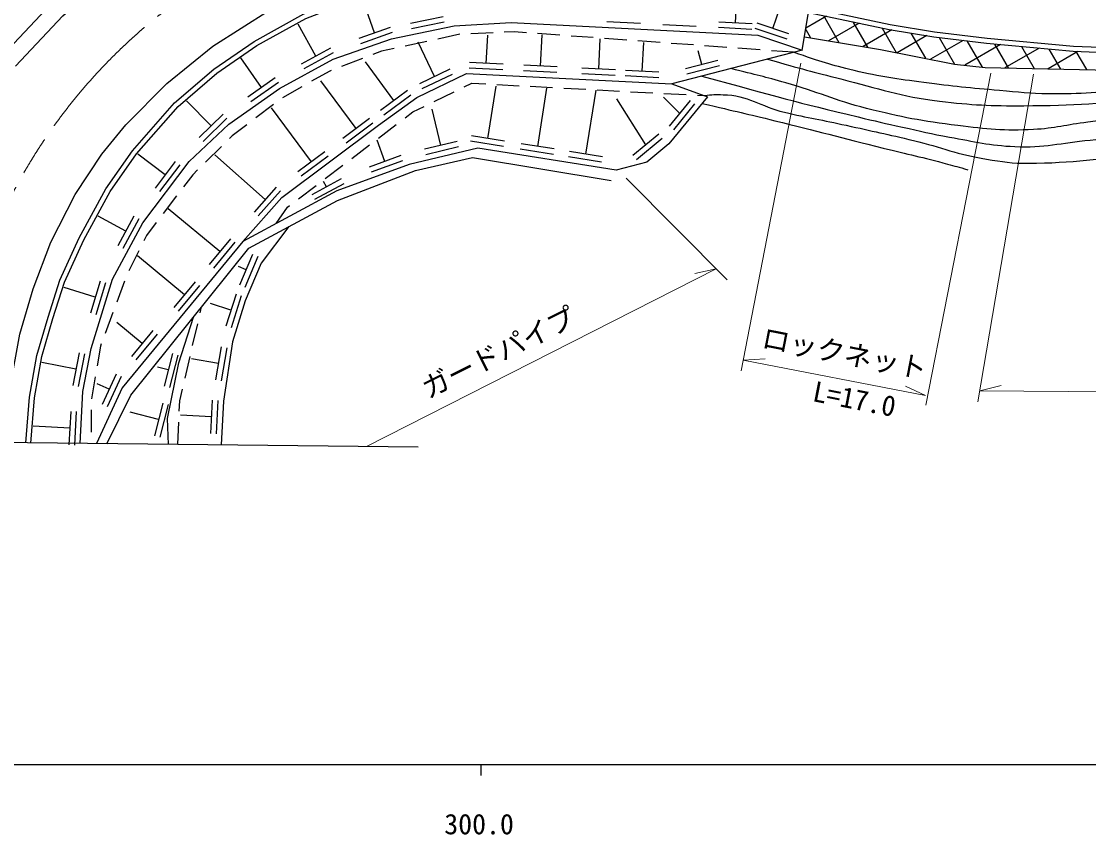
# Model space of a CAD drawing. Units: millimetres, scale not verified. Extents: x 40000 to 680000, y 20000 to 380000.
# Drawn here: x 326824 to 422472, y 198715 to 271578 of the extents above; entities that cross this region are included whole.
import ezdxf
from ezdxf.enums import TextEntityAlignment as Align

# ---------------------------------------------------------------- set-up
doc = ezdxf.new("R2010")
doc.units = ezdxf.units.MM
doc.header["$LTSCALE"] = 1000
doc.linetypes.add('CHAIN', pattern=[18.5, 12, -1.5, 3.5, -1.5])
for name, color, linetype, lineweight in [('M-BGD', 7, 'Continuous', 25), ('M-BMK', 2, 'CHAIN', 13), ('M-STR-HTXT', 7, 'Continuous', 13), ('M-STR-STRC', 7, 'Continuous', 25), ('M-TTL-BAND', 7, 'Continuous', 25)]:
    doc.layers.add(name, color=color, linetype=linetype, lineweight=lineweight)
doc.styles.add('ＭＳ ゴシック', font='')
doc.styles.get('ＭＳ ゴシック').set_extended_font_data('MS Gothic')

msp = doc.modelspace()

# ---------------------------------------------------------------- linework, layer by layer
at = {"layer": 'M-BGD'}
for p, q in [((358474, 270543), (357397, 273615)), ((390816, 271435), (390937, 273754)), ((394179, 270930), (394823, 272861)), ((364627, 271995), (361689, 271389)), ((398982, 272035), (397134, 270969)), ((398700, 272095), (400095, 269678)), ((353206, 268471), (351640, 271338)), ((359889, 271040), (357058, 270047)), ((364728, 271505), (361790, 270900)), ((382301, 271380), (379305, 271537)), ((387294, 271119), (384299, 271276)), ((392288, 270857), (389292, 271014)), ((392314, 271357), (389318, 271513)), ((395444, 269981), (392598, 270930)), ((395602, 270455), (392756, 271404)), ((397113, 270844), (397542, 270101)), ((401907, 271415), (399166, 269832)), ((401332, 271536), (402649, 269256)), ((404847, 270803), (402275, 269318)), ((403964, 270978), (405231, 268783)), ((360055, 270568), (357224, 269575)), ((363174, 269785), (361219, 269362)), ((366106, 270419), (364151, 269996)), ((369102, 270559), (367104, 270474)), ((368492, 267808), (368619, 270337)), ((370976, 270639), (370101, 270602)), ((372097, 270557), (370976, 270639)), ((375089, 270337), (373094, 270483)), ((373347, 267565), (373488, 270374)), ((378081, 270118), (376086, 270264)), ((378564, 267303), (378699, 269997)), ((381073, 269898), (379078, 270045)), ((384065, 269679), (382070, 269825)), ((407968, 270296), (405319, 268766)), ((406533, 270529), (407838, 268267)), ((411229, 269869), (408297, 268176)), ((409069, 270135), (410446, 267751)), ((411556, 269829), (412914, 267477)), ((354523, 269190), (351890, 267752)), ((359097, 268903), (358323, 268606)), ((360242, 269151), (359097, 268903)), ((363860, 266629), (362383, 269700)), ((382467, 267107), (382597, 269686)), ((387057, 269460), (385062, 269606)), ((387801, 267699), (387477, 268947)), ((390049, 269240), (388054, 269387)), ((393041, 269021), (391046, 269167)), ((396033, 268802), (394038, 268948)), ((414582, 269495), (411381, 267647)), ((414028, 269546), (415266, 267403)), ((418032, 269177), (414968, 267409)), ((416467, 269322), (417602, 267355)), ((421515, 268879), (418833, 267331)), ((418906, 269097), (419939, 267308)), ((421337, 268886), (422276, 267261)), ((348343, 265644), (346482, 268296)), ((354762, 268751), (352129, 267313)), ((357390, 268247), (355523, 267530)), ((360218, 264480), (357652, 267943)), ((369990, 267733), (366994, 267884)), ((389253, 268075), (386349, 267322)), ((354400, 267099), (352839, 266209)), ((354589, 267172), (354400, 267099)), ((365212, 267279), (362508, 265979)), ((369965, 267234), (366969, 267384)), ((374820, 266990), (371824, 267141)), ((374845, 267490), (371849, 267640)), ((380037, 266728), (377041, 266879)), ((380062, 267228), (377066, 267378)), ((383966, 267032), (380969, 267182)), ((389379, 267591), (386475, 266838)), ((349571, 266505), (347115, 264783)), ((349858, 266096), (347402, 264373)), ((356833, 261972), (353674, 266237)), ((365429, 266828), (362725, 265528)), ((366516, 265710), (367186, 266036)), ((367186, 266036), (368439, 265970)), ((369438, 265916), (371435, 265810)), ((383941, 266532), (380944, 266683)), ((351970, 265713), (350233, 264722)), ((361423, 265373), (359012, 263587)), ((361721, 264971), (359310, 263186)), ((363819, 264397), (365617, 265273)), ((368640, 261089), (369386, 265769)), ((372433, 265757), (374431, 265651)), ((373100, 260378), (373929, 265578)), ((375429, 265597), (377426, 265491)), ((377425, 259689), (378336, 265408)), ((378425, 265438), (380422, 265331)), ((381421, 265278), (383418, 265172)), ((384416, 265119), (386414, 265012)), ((387412, 264959), (388019, 264927)), ((343829, 262218), (341629, 264467)), ((349422, 264140), (347833, 262926)), ((382791, 260503), (380193, 264647)), ((385820, 263340), (384371, 264777)), ((386772, 264498), (384867, 262181)), ((387159, 264181), (385253, 261864)), ((344901, 263267), (342757, 261169)), ((352815, 258996), (349228, 263838)), ((361212, 262936), (361910, 263467)), ((361910, 263467), (362920, 263959)), ((364425, 260461), (363652, 263715)), ((345251, 262910), (343107, 260812)), ((347038, 262319), (345721, 261313)), ((358038, 262865), (355627, 261080)), ((358336, 262464), (355925, 260678)), ((358825, 261120), (360416, 262331)), ((345721, 261313), (345476, 261073)), ((370122, 260852), (367159, 261325)), ((383947, 261460), (381636, 259547)), ((344762, 260373), (343334, 258972)), ((356437, 259304), (358029, 260515)), ((359411, 259034), (358724, 260924)), ((365884, 260808), (362965, 260114)), ((366000, 260321), (363081, 259628)), ((370043, 260359), (367080, 260831)), ((374582, 260142), (371619, 260614)), ((384266, 261075), (381955, 259162)), ((339714, 257829), (337252, 259683)), ((348674, 255609), (344149, 259631)), ((354020, 259889), (351610, 258103)), ((354318, 259487), (351908, 257701)), ((360821, 259546), (358001, 258522)), ((374503, 259648), (371540, 260120)), ((378828, 258959), (375865, 259431)), ((378906, 259453), (375944, 259925)), ((340616, 259028), (338811, 256631)), ((341016, 258727), (339211, 256330)), ((342620, 258272), (342181, 257841)), ((354049, 257488), (355641, 258698)), ((360991, 259076), (358172, 258052)), ((342181, 257841), (341342, 256740)), ((355487, 257473), (352848, 256046)), ((349670, 256730), (347677, 254488)), ((350044, 256398), (348051, 254156)), ((351661, 255672), (353253, 256882)), ((355725, 257033), (353085, 255607)), ((354167, 256759), (353914, 257228)), ((340735, 255945), (339523, 254354)), ((344625, 250944), (339976, 254784)), ((349675, 253472), (350678, 254924)), ((350678, 254924), (350865, 255066)), ((336189, 252791), (333702, 254136)), ((336902, 254111), (335475, 251472)), ((337342, 253873), (335915, 251234)), ((338916, 253559), (338029, 252396)), ((338029, 252396), (337791, 251915)), ((345580, 252100), (343669, 249787)), ((345965, 251782), (344055, 249469)), ((337347, 251019), (336459, 249226)), ((347549, 250693), (346377, 247932)), ((341440, 247089), (337231, 250566)), ((348009, 250498), (346838, 247736)), ((346963, 249313), (346280, 249602)), ((333453, 246871), (330660, 247730)), ((333894, 248305), (333012, 245437)), ((334372, 248158), (333490, 245290)), ((336061, 248310), (335368, 246434)), ((342396, 248245), (340485, 245932)), ((342781, 247927), (340871, 245614)), ((346061, 247129), (345143, 244272)), ((346537, 246976), (345619, 244119)), ((342853, 245454), (342981, 246003)), ((345602, 245700), (343770, 246289)), ((335021, 245496), (334328, 243620)), ((337654, 242720), (335384, 244595)), ((342174, 242532), (342627, 244480)), ((338609, 243876), (336699, 241563)), ((338995, 243558), (337084, 241245)), ((333911, 242491), (333610, 240720)), ((333981, 242683), (333911, 242491)), ((344734, 242417), (344238, 239458)), ((345227, 242334), (344731, 239375)), ((331994, 241892), (331425, 238946)), ((332485, 241797), (331916, 238852)), ((340359, 241809), (339619, 238902)), ((340844, 241686), (340104, 238779)), ((341494, 239610), (341947, 241558)), ((344486, 240937), (342076, 241342)), ((331710, 240419), (328675, 241005)), ((339989, 240356), (339031, 240585)), ((333443, 239735), (333108, 237763)), ((335311, 239983), (334065, 237254)), ((335766, 239775), (334520, 237046)), ((334688, 238618), (333605, 239112)), ((341023, 237583), (341267, 238636)), ((339497, 237362), (338757, 234455)), ((339981, 237239), (339242, 234331)), ((340982, 236665), (341023, 237583)), ((343935, 237638), (343779, 234642)), ((344435, 237612), (344278, 234616)), ((331247, 236635), (331092, 233639)), ((331746, 236610), (331592, 233614)), ((333070, 236766), (333078, 234766)), ((339127, 235908), (336581, 236556)), ((343857, 236140), (341079, 236284)), ((331169, 235137), (327897, 235306)), ((340852, 233668), (340939, 235666)), ((333081, 233766), (333081, 233755))]:
    msp.add_line(p, q, dxfattribs=at)
for points in [[(325195, 268579), (329499, 273158), (332663, 275940), (335850, 278607), (338612, 280600), (340583, 281880)], [(326288, 267552), (330543, 272078), (333640, 274801), (336771, 277422), (339460, 279362), (341400, 280621)], [(325326, 233842), (325770, 238480), (326689, 243551), (327880, 247601), (329480, 251788), (331658, 256076), (334041, 259684), (336185, 262305), (339861, 266015), (343979, 269350), (349050, 272583), (353305, 274660), (358785, 276532), (363107, 277348), (367770, 277791), (384918, 277002), (405240, 275360), (436740, 271803)], [(327221, 233821), (327562, 237895), (328209, 241639), (329230, 245077), (330285, 248378), (332021, 252190), (334403, 256581), (336786, 259985), (340563, 264273), (344069, 267302), (347677, 269787), (352136, 272237), (356458, 273939), (361189, 275164), (365580, 275743), (368745, 275845), (390153, 274586), (397471, 272816), (404687, 271284), (408669, 270638), (413366, 270059), (421126, 269344), (428205, 269072)], [(327670, 233783), (328009, 237838), (328647, 241537), (329660, 244944), (330705, 248216), (332424, 251990), (334786, 256344), (337140, 259706), (340881, 263953), (344345, 266946), (347914, 269403), (352327, 271829), (356597, 273510), (361275, 274722), (365616, 275294), (368739, 275395), (390087, 274139), (397372, 272377), (404604, 270842), (408605, 270192), (413318, 269612), (421097, 268895), (428204, 268622)], [(332100, 233766), (332339, 238403), (333088, 242283), (334994, 248478), (337717, 253515), (341869, 259029), (345409, 262364), (349969, 265564), (354768, 268184), (360010, 270022), (365626, 271180), (370731, 271486), (392820, 270329), (396803, 269001), (397372, 272377)], [(397003, 270190), (403828, 269061), (410448, 267751), (413205, 267444), (425849, 267189)], [(396803, 269001), (385128, 265972), (388328, 264815), (384856, 260594), (382882, 258961), (380125, 258246), (367736, 260220), (361576, 258756), (355109, 256408), (346668, 251847), (335845, 238743), (333566, 233750)], [(346668, 251847), (350181, 255800), (358827, 262284), (362264, 264752), (366723, 266896), (385128, 265972)], [(334483, 233739), (336627, 238097), (347213, 251269), (355143, 255523), (362154, 258212), (367260, 259369), (379683, 257327)], [(350806, 253196), (348302, 249907), (346872, 246538), (345749, 242862), (344932, 237552), (344727, 233624)], [(339997, 233677), (339929, 235987), (340950, 240990), (342245, 245087)]]:
    msp.add_lwpolyline(points, dxfattribs=at)
for points, knots in [([(306677, 242638), (305322, 244243), (304955, 244677), (303907, 246028), (302876, 247359), (302059, 247972), (301355, 249500), (300565, 251213), (300557, 252334), (300095, 254163), (299456, 256694), (299308, 258167), (298547, 260664), (297604, 263753), (296400, 265273), (295688, 268424), (295266, 270291), (295599, 271416), (295739, 273325), (296096, 278210), (296405, 281010), (297883, 285680), (299013, 289251), (300175, 291215), (302733, 293951), (305581, 296997), (307895, 297991), (311616, 299873), (316131, 302157), (319158, 302224), (323886, 304025), (326982, 305205), (328727, 305860), (331714, 307293), (335005, 308871), (336922, 309673), (339934, 311734), (343913, 314457), (345734, 316525), (349532, 319495), (351518, 321047), (352459, 322198), (354689, 323375), (356752, 324463), (357935, 325123), (360202, 325672), (361770, 326052), (362421, 326152), (364287, 326285)], [0, 0, 0, 0, 1, 1, 1, 2, 2, 2, 3, 3, 3, 4, 4, 4, 5, 5, 5, 6, 6, 6, 7, 7, 7, 8, 8, 8, 9, 9, 9, 10, 10, 10, 11, 11, 11, 12, 12, 12, 13, 13, 13, 14, 14, 14, 15, 15, 15, 16, 16, 16, 16]), ([(465595, 266709), (461509, 266285), (460314, 266171), (456916, 266096), (453266, 266016), (451224, 266313), (447573, 266403), (443686, 266498), (441503, 266742), (437618, 266556), (433254, 266347), (430847, 265742), (426488, 265433), (423521, 265222), (421856, 265044), (418881, 265075), (417162, 265094), (416204, 265237), (414491, 265382), (411833, 265606), (410343, 265738), (407701, 266096), (405254, 266428), (403872, 266590), (401472, 267168), (399316, 267688), (398556, 267936), (396033, 268802)], [0, 0, 0, 0, 1, 1, 1, 2, 2, 2, 3, 3, 3, 4, 4, 4, 5, 5, 5, 6, 6, 6, 7, 7, 7, 8, 8, 8, 9, 9, 9, 9]), ([(393690, 268193), (396839, 267298), (397683, 267071), (400261, 266420), (403690, 265554), (405582, 264853), (409093, 264429), (412027, 264074), (413693, 264010), (416649, 264020), (421221, 264036), (423778, 264281), (428340, 264582), (431974, 264821), (433994, 265181), (437632, 265347), (440401, 265474), (441957, 265351), (444728, 265347), (450512, 265340), (453753, 265128), (459534, 265296), (462867, 265393), (464731, 265522), (468060, 265705), (472468, 265947), (474928, 266325), (479343, 266369), (482059, 266395), (483587, 266269), (486286, 265960), (489789, 265559), (491573, 264336), (495067, 263867), (496216, 263713), (496876, 263531), (498028, 263663), (499923, 263879), (500872, 264541), (502725, 264990), (506412, 265884), (508460, 266536), (512221, 267032), (516546, 267603), (518992, 267796), (523351, 267951), (528832, 268147), (531934, 268344), (537391, 267798), (542157, 267321), (544735, 266381), (549490, 265807), (550998, 265625), (551855, 265456), (553370, 265552), (554568, 265627), (555185, 266016), (556332, 266369), (557501, 266729), (558103, 267102), (559293, 267390), (561234, 267858), (562118, 267714), (564401, 267594)], [0, 0, 0, 0, 1, 1, 1, 2, 2, 2, 3, 3, 3, 4, 4, 4, 5, 5, 5, 6, 6, 6, 7, 7, 7, 8, 8, 8, 9, 9, 9, 10, 10, 10, 11, 11, 11, 12, 12, 12, 13, 13, 13, 14, 14, 14, 15, 15, 15, 16, 16, 16, 17, 17, 17, 18, 18, 18, 19, 19, 19, 20, 20, 20, 21, 21, 21, 21]), ([(564394, 266495), (562308, 266199), (561691, 266117), (559991, 265712), (558387, 265330), (557532, 264955), (555941, 264521), (554286, 264069), (553402, 263468), (551687, 263432), (548836, 263371), (547320, 264287), (544505, 264742), (541209, 265275), (539353, 265533), (536030, 265865), (532334, 266234), (530247, 266486), (526534, 266376), (520824, 266206), (517612, 265878), (511984, 264895), (508153, 264226), (506130, 263293), (502335, 262445), (500190, 261965), (499012, 261492), (496821, 261321), (495229, 261197), (494327, 261372), (492737, 261526), (489627, 261827), (487913, 262230), (484824, 262700), (481213, 263249), (479213, 263730), (475583, 264129), (471850, 264540), (469739, 264797), (465985, 264691), (461919, 264576), (459679, 263943), (455621, 263670), (452914, 263488), (451391, 263478), (448678, 263466), (445286, 263451), (443390, 263678), (439999, 263721), (436928, 263760), (435199, 263943), (432136, 263721), (428310, 263443), (426189, 263041), (422385, 262547), (420489, 262300), (419444, 261983), (417535, 261883), (414883, 261744), (413381, 261913), (410745, 262240), (407523, 262640), (405722, 262971), (402576, 263772), (399698, 264505), (398188, 265271), (395327, 266069), (393416, 266603), (392778, 266773), (390411, 267343)], [0, 0, 0, 0, 1, 1, 1, 2, 2, 2, 3, 3, 3, 4, 4, 4, 5, 5, 5, 6, 6, 6, 7, 7, 7, 8, 8, 8, 9, 9, 9, 10, 10, 10, 11, 11, 11, 12, 12, 12, 13, 13, 13, 14, 14, 14, 15, 15, 15, 16, 16, 16, 17, 17, 17, 18, 18, 18, 19, 19, 19, 20, 20, 20, 21, 21, 21, 22, 22, 22, 23, 23, 23, 23]), ([(387820, 266671), (394560, 264842), (396310, 264313), (401805, 263015), (403359, 262648), (404228, 262437), (405787, 262096), (407433, 261737), (408350, 261509), (410008, 261211), (412282, 260804), (413553, 260461), (415862, 260361), (418501, 260246), (419970, 260694), (422601, 260939), (425462, 261205), (427051, 261504), (429918, 261688), (433702, 261930), (435828, 261977), (439619, 262028), (445095, 262102), (448166, 261799), (453641, 261960), (459087, 262121), (462116, 262935), (467562, 262811), (471966, 262711), (474425, 262352), (478794, 261790), (481887, 261392), (482923, 261240), (486690, 260599)], [0, 0, 0, 0, 1, 1, 1, 2, 2, 2, 3, 3, 3, 4, 4, 4, 5, 5, 5, 6, 6, 6, 7, 7, 7, 8, 8, 8, 9, 9, 9, 10, 10, 10, 11, 11, 11, 11]), ([(388019, 264927), (388762, 265040), (389051, 265017), (389714, 265009), (391944, 264984), (393036, 263961), (395205, 263443), (397360, 262929), (398589, 262739), (400753, 262264), (403110, 261746), (404431, 261462), (406778, 260902), (409340, 260290), (410710, 259643), (413312, 259234), (414764, 259006), (415587, 258847), (417056, 258860), (421135, 258896), (423404, 259304), (427471, 259609), (430250, 259817), (431803, 259985), (434585, 260153), (438131, 260368), (440122, 260405), (443672, 260528), (447394, 260657), (449487, 260552), (453202, 260800), (456469, 261018), (458270, 261506), (461541, 261651), (465036, 261806), (467003, 261622), (470492, 261379), (473104, 261196), (474606, 261290), (477163, 260732), (478209, 260504), (478601, 260428), (479818, 260051)], [0, 0, 0, 0, 1, 1, 1, 2, 2, 2, 3, 3, 3, 4, 4, 4, 5, 5, 5, 6, 6, 6, 7, 7, 7, 8, 8, 8, 9, 9, 9, 10, 10, 10, 11, 11, 11, 12, 12, 12, 13, 13, 13, 14, 14, 14, 14]), ([(387838, 264220), (391000, 263486), (391808, 263293), (394347, 262677), (398145, 261756), (400256, 261176), (404047, 260226), (406299, 259662), (407576, 259406), (409816, 258797), (410535, 258601), (410768, 258541), (411654, 258286)], [0, 0, 0, 0, 1, 1, 1, 2, 2, 2, 3, 3, 3, 4, 4, 4, 4])]:
    msp.add_open_spline(points, degree=3, knots=knots, dxfattribs=at)
at = {"layer": 'M-BMK'}
msp.add_arc((370299, 233126), 49899, 88.06828, 179.11361, dxfattribs=at)
at = {"layer": 'M-STR-HTXT'}
for p, q in [((391329, 240259), (396689, 267828)), ((407867, 237206), (413704, 266928)), ((412533, 237504), (417537, 266851)), ((390071, 248417), (381035, 257530)), ((357755, 233478), (389085, 249412)), ((389085, 249412), (387165, 248997)), ((391517, 241229), (393478, 241357)), ((391517, 241229), (407839, 238052)), ((407839, 238052), (406069, 238906)), ((412721, 238474), (414624, 238962)), ((412721, 238474), (490387, 237989))]:
    msp.add_line(p, q, dxfattribs=at)
at = {"layer": 'M-STR-STRC'}
msp.add_line((362382, 233426), (320406, 233898), dxfattribs=at)
at = {"layer": 'M-TTL-BAND'}
for p, q in [((40000, 205000), (579000, 205000)), ((368000, 205000), (368000, 204000))]:
    msp.add_line(p, q, dxfattribs=at)

# ---------------------------------------------------------------- texts
at = {"layer": 'M-STR-HTXT', "style": 'ＭＳ ゴシック'}
for s, rotation, p in [('ガードパイプ', 26.633, (363531, 237249)), ('ロックネット', 348.986, (392956, 241840)), ('L=17.0', 348.986, (397535, 237026))]:
    msp.add_text(s, height=1833, rotation=rotation, dxfattribs=at).set_placement(p, align=Align.BOTTOM_LEFT)
at = {"layer": 'M-TTL-BAND', "style": 'ＭＳ ゴシック'}
msp.add_text('300.0', height=1833, dxfattribs=at).set_placement((367844, 198195), align=Align.BOTTOM_CENTER)

doc.saveas('drawing.dxf')
